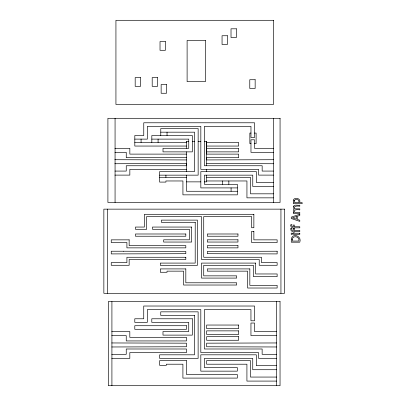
<?xml version="1.0" encoding="UTF-8"?>
<svg xmlns="http://www.w3.org/2000/svg" width="406" height="406" viewBox="0 0 406 406"><rect width="100%" height="100%" fill="white"/><g stroke="black" fill="none" stroke-linecap="round" stroke-linejoin="round"><path stroke-width="0.61" d="M188.749 141.577L186.511 141.577L186.511 142.476L134.807 142.476M273.553 159.71L206.654 159.934L206.659 157.695L238.667 157.695L238.667 154.113L206.654 154.113L206.674 141.577L204.416 141.577M160.771 132.178L194.565 132.178L194.545 171.571L159.649 171.571L159.649 182.091L165.917 182.091L165.917 180.969L182.928 180.969L182.928 194.85L237.348 194.85L237.348 184.329L204.416 184.329L204.416 175.153L252.76 175.153L252.76 186.476L273.441 186.476M250.969 133.072L249.852 133.072L249.852 143.592L250.969 143.592M254.552 133.072L256.115 133.072L256.115 143.592L254.552 143.592M134.807 139.116L147.342 139.116L147.342 126.357L200.833 126.357L200.833 169.332L258.581 169.332L258.581 175.108L273.482 175.108M151.819 139.116L188.749 139.116L188.749 148.291L163.009 148.291L163.009 151.874L192.327 151.874L192.327 135.538L151.819 135.538L151.819 142.476M192.327 141.577L194.56 141.577M198.148 141.577L200.833 141.577M206.659 142.476L238.667 142.476L238.667 146.053L206.654 146.053M186.511 146.053L134.807 146.053L134.807 135.538L143.76 135.538L143.76 122.779L254.552 122.779L254.552 137.548L250.969 137.548L250.969 126.357L204.416 126.357L204.416 165.749L262.159 165.749L262.159 171.078L273.441 171.078M206.654 148.291L238.667 148.291L238.667 151.874L206.654 151.874M114.939 148.337L129.839 148.337L129.839 154.113L186.511 154.113M273.426 148.337L254.552 148.337L254.552 139.786L250.969 139.786L250.969 152.367L273.456 152.367M114.979 152.367L126.256 152.367L126.256 157.695L186.511 157.695M114.862 159.71L186.511 159.934M186.511 163.511L114.862 163.735M206.654 163.511L273.553 163.735M186.511 165.749L126.256 165.749L126.256 171.078L114.979 171.078M186.511 169.332L129.839 169.332L129.839 175.108L114.939 175.108M159.649 175.153L198.148 175.153L198.148 128.595L160.771 128.595L160.771 135.538M159.649 177.392L186.511 177.392M206.654 177.392L250.522 177.392L250.522 193.819L273.482 193.819M206.654 180.969L246.939 180.969L246.939 197.849L273.416 197.849M186.511 181.868L200.833 181.868M204.416 181.868L206.654 181.868L206.654 175.153M273.405 182.446L256.343 182.446L256.343 171.571L200.833 171.571L200.833 187.907L237.348 187.907M237.348 191.267L186.511 191.267L186.511 175.153M111.812 331.58L129.819 331.58L129.819 337.356L186.491 337.356L186.491 340.938L126.241 340.938L126.241 335.61L111.823 335.61M276.552 331.58L254.532 331.58L254.532 323.029L250.949 323.029L250.949 335.61L276.557 335.61M111.792 342.953L186.491 343.177L186.491 346.754L111.792 346.978M276.587 342.953L206.634 343.177L206.634 346.754L276.587 346.978M111.823 354.321L126.241 354.321L126.241 348.993L186.491 348.993L186.491 352.575L129.819 352.575L129.819 358.351L111.812 358.351M276.557 354.321L262.139 354.321L262.139 348.993L204.396 348.993L204.396 309.6L250.949 309.6L250.949 320.791L254.532 320.791L254.532 306.022L143.739 306.022L143.739 318.776L134.787 318.776L134.787 322.359L147.322 322.359L147.322 309.6L200.813 309.6L200.813 352.575L258.561 352.575L258.561 358.351L276.567 358.351M276.542 365.689L256.323 365.689L256.323 354.814L200.813 354.814L200.813 371.15L237.332 371.15L237.332 367.572L204.396 367.572L204.396 358.397L252.74 358.397L252.74 369.719L276.557 369.719M276.567 377.062L250.502 377.062L250.502 360.635L206.634 360.635L206.634 364.212L246.919 364.212L246.919 381.087L276.547 381.087M280.942 209.146L280.942 293.305M276.466 301.546L276.466 385.7M273.35 118.303L273.35 202.457M231.085 187.907L231.085 191.267M228.847 180.969L228.847 184.329M222.579 180.969L222.579 184.329M206.674 141.577L206.654 165.749M206.654 169.332L206.654 171.571M186.511 141.577L186.511 148.291M186.511 151.874L186.511 171.571M186.415 163.511L186.415 165.749M167.039 132.178L167.039 135.538M165.917 175.153L165.917 177.392M158.086 139.116L158.086 142.476M141.075 139.116L141.075 142.476M115.065 118.303L115.065 202.457M111.914 301.546L111.914 385.7M107.438 209.146L107.438 293.305M194.55 315.421L194.525 354.814L159.634 354.814L159.634 358.397L198.128 358.397L198.128 311.838L160.751 311.838L160.751 315.421L194.55 315.421M195.22 222.351L195.195 263.088L160.304 263.088L160.304 265.326L197.458 265.326L197.458 220.113L161.421 220.113L161.421 222.351L195.22 222.351M291.32 239.185L291.275 242.194L299.79 242.194C302.13 236.033 292.345 232.339 291.32 239.185M292.279 239.494L292.249 241.062L298.816 241.062C300.359 236.52 292.619 234.795 292.279 239.494M290.869 225.091C290.447 226.66 291.823 228.096 293.401 227.822L293.401 228.548L294.294 228.548L294.294 227.822L299.79 227.822L299.79 226.746L294.294 226.746L294.294 225L293.401 225L293.401 226.781L292.508 226.705L291.848 226.101L291.924 224.574L290.94 224.574L290.869 225.091M290.869 228.822C290.447 230.385 291.823 231.826 293.401 231.547L293.401 232.273L294.294 232.273L294.294 231.547L299.79 231.547L299.79 230.471L294.294 230.471L294.294 228.73L293.401 228.73L293.401 230.506L292.508 230.435L291.848 229.832L291.924 228.299L290.94 228.299L290.869 228.822M293.259 206.684L293.508 208.085L294.33 209.034C292.853 209.562 292.995 211.622 294.111 212.455L293.401 212.455L293.401 213.526L299.79 213.526L299.79 212.455L295.02 212.455C292.178 209.374 298.146 209.43 299.79 209.902L299.79 208.826L295.035 208.851C292.153 205.771 298.126 205.786 299.79 206.278L299.79 205.203C297.948 205.685 294.086 204.045 293.259 206.684M294.284 200.564L294.974 202.619L298.593 202.619C300.552 199.767 295.395 198.113 294.284 200.564M293.279 200.148L293.284 201.219L294.071 202.619L293.401 202.619L293.401 203.695L302.145 203.695L302.145 202.619L299.466 202.619C301.897 198.712 294.548 196.514 293.279 200.148M299.79 214.246L291.275 217.119L291.275 218.514L299.79 221.382L299.79 220.24L297.41 219.468L297.41 216.215L299.79 215.444L299.79 214.246M296.446 216.53L292.432 217.844L296.446 219.154L296.446 216.53M273.502 20.3L115.933 20.3L115.933 104.454L273.502 104.454L273.502 20.3M236.383 28.806L231.014 28.806L231.014 37.535L236.383 37.535L236.383 28.806M227.431 35.743L222.057 35.743L222.057 44.472L227.431 44.472L227.431 35.743M205.461 40.443L187.11 40.443L187.11 81.626L205.461 81.626L205.461 40.443M165.399 41.564L160.025 41.564L160.025 50.293L165.399 50.293L165.399 41.564M140.557 77.597L135.183 77.597L135.183 86.326L140.557 86.326L140.557 77.597M157.564 77.597L152.194 77.597L152.194 86.326L157.564 86.326L157.564 77.597M255.151 79.723L249.776 79.723L249.776 88.452L255.151 88.452L255.151 79.723M166.516 84.534L161.146 84.534L161.146 93.263L166.516 93.263L166.516 84.534M280.064 118.303L107.905 118.303L107.905 202.457L280.064 202.457L280.064 118.303M284.525 209.146L103.855 209.146L103.855 293.305L284.525 293.305L284.525 209.146M253.862 214.297L144.414 214.297L144.414 227.055L135.462 227.055L135.462 229.294L146.652 229.294L146.652 216.535L201.488 216.535L201.488 259.505L259.231 259.505L259.231 265.28L277.136 265.28L277.136 262.596L261.469 262.596L261.469 257.267L203.726 257.267L203.726 216.535L251.624 216.535L251.624 227.725L253.862 227.725L253.862 214.297M191.637 227.055L152.468 227.055L152.468 229.294L189.399 229.294L189.399 239.809L163.659 239.809L163.659 242.047L191.637 242.047L191.637 227.055M253.862 231.308L251.624 231.308L251.624 242.539L277.136 242.539L277.136 239.855L253.862 239.855L253.862 231.308M292.335 233.166L291.219 233.166L291.219 234.389L292.335 234.389L292.335 233.166M299.79 233.237L293.401 233.237L293.401 234.313L299.79 234.313L299.79 233.237M185.821 233.993L135.462 233.993L135.462 236.231L185.821 236.231L185.821 233.993M237.967 233.993L207.304 233.993L207.304 236.231L237.967 236.231L237.967 233.993M237.967 239.809L207.304 239.809L207.304 242.047L237.967 242.047L237.967 239.809M129.149 239.855L111.244 239.855L111.244 242.539L126.911 242.539L126.911 247.868L185.821 247.868L185.821 245.63L129.149 245.63L129.149 239.855M237.967 245.63L207.304 245.63L207.304 247.868L237.967 247.868L237.967 245.63M123.328 251.228L111.244 251.228L111.244 253.912L185.821 253.689L185.821 251.451L123.328 251.228M277.136 251.228L207.304 251.451L207.304 253.689L277.136 253.912L277.136 251.228M185.821 257.267L126.911 257.267L126.911 262.596L111.244 262.596L111.244 265.28L129.149 265.28L129.149 259.505L185.821 259.505L185.821 257.267M255.648 263.088L201.488 263.088L201.488 278.085L236.657 278.085L236.657 275.847L203.726 275.847L203.726 265.326L253.41 265.326L253.41 276.653L277.136 276.653L277.136 273.964L255.648 273.964L255.648 263.088M185.821 268.909L160.304 268.909L160.304 272.264L167.018 272.264L167.018 271.147L183.583 271.147L183.583 285.022L236.657 285.022L236.657 282.784L185.821 282.784L185.821 268.909M249.832 268.909L207.304 268.909L207.304 271.147L247.594 271.147L247.594 288.021L277.136 288.021L277.136 285.337L249.832 285.337L249.832 268.909M280.044 301.546L108.331 301.546L108.331 385.7L280.044 385.7L280.044 301.546M192.307 318.776L151.798 318.776L151.798 322.359L188.729 322.359L188.729 331.535L162.989 331.535L162.989 335.117L192.307 335.117L192.307 318.776M238.642 325.044L206.634 325.044L206.634 328.627L238.642 328.627L238.642 325.044M186.491 325.719L134.787 325.719L134.787 329.296L186.491 329.296L186.491 325.719M238.642 330.865L206.634 330.865L206.634 334.448L238.642 334.448L238.642 330.865M238.642 336.686L206.634 336.686L206.634 340.264L238.642 340.264L238.642 336.686M186.491 360.635L159.634 360.635L159.634 365.334L166.348 365.334L166.348 364.212L182.908 364.212L182.908 378.093L237.332 378.093L237.332 374.51L186.491 374.51L186.491 360.635"/></g></svg>
